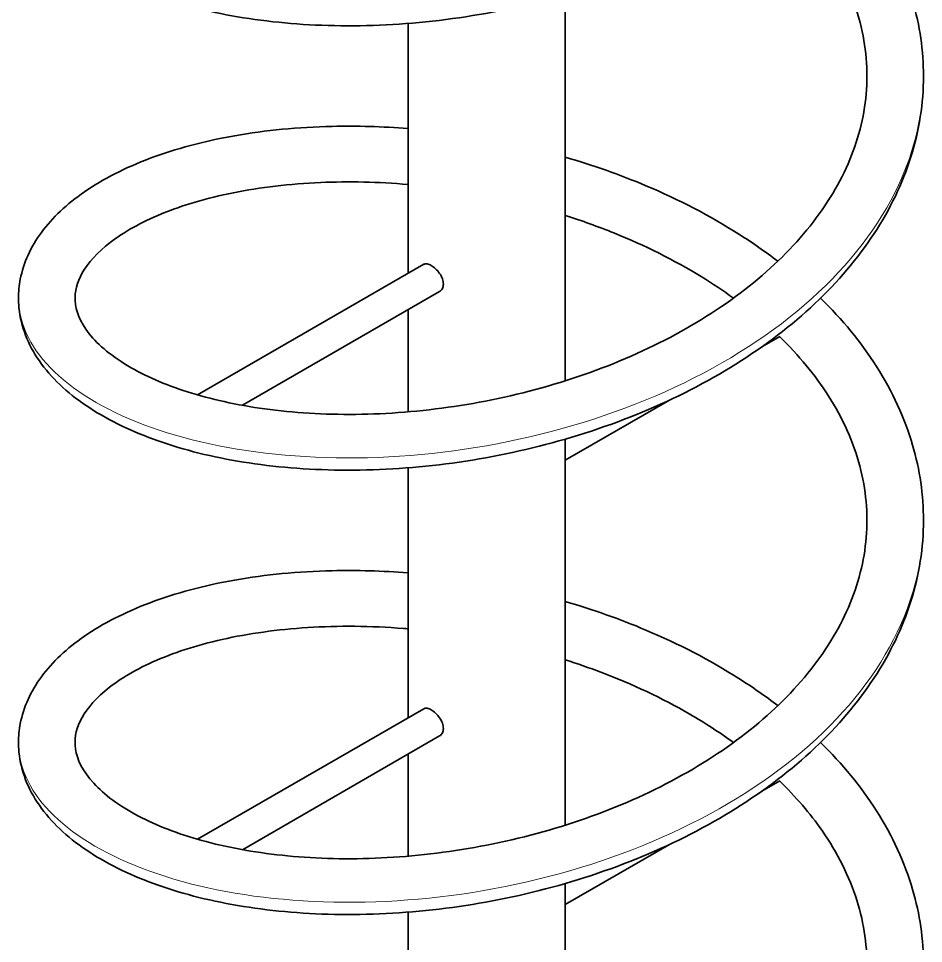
# Model space of a CAD drawing. Header units: millimetres. Extents: x 80 to 3325, y 76 to 2344.
# Drawn here: x 2395.4 to 2683.4, y 1005 to 1299.4 of the extents above; entities that cross this region are included whole.
import ezdxf

# ---------------------------------------------------------------- set-up
doc = ezdxf.new("R2010")
doc.units = ezdxf.units.MM
doc.header["$LTSCALE"] = 8
doc.layers.add('AM_0', color=7, linetype='Continuous', lineweight=35)
doc.layers.add('AM_TANG', color=171, linetype='Continuous', lineweight=18, true_color=0x8080ff)

msp = doc.modelspace()

# ---------------------------------------------------------------- linework, layer by layer
at = {"layer": 'AM_0'}
for p, q in [((2569.3936, 1184.0651), (2569.3936, 1306.9175)), ((2519.3936, 1218.2452), (2519.3936, 1297.8026)), ((2524.3936, 1221.1319), (2452.4144, 1179.5747)), ((2529.3936, 1212.4717), (2466.6788, 1176.2632)), ((2519.3936, 1174.1957), (2519.3936, 1206.6982)), ((2631.9775, 1194.9042), (2637.6627, 1198.1866)), ((2569.3936, 1158.7714), (2602.5298, 1177.9026)), ((2569.3936, 1042.648), (2569.3936, 1165.5003)), ((2519.3936, 1076.828), (2519.3936, 1156.3854)), ((2524.3936, 1079.7147), (2452.4143, 1038.1574)), ((2529.3936, 1071.0545), (2466.6794, 1034.8464)), ((2519.3936, 1032.7781), (2519.3936, 1065.281)), ((2631.9775, 1053.487), (2637.6627, 1056.7693)), ((2569.3936, 1017.3542), (2602.5298, 1036.4854)), ((2569.3936, 927.7004), (2569.3936, 1024.0831)), ((2519.3936, 935.4107), (2519.3936, 1014.9682))]:
    msp.add_line(p, q, dxfattribs=at)
for points, knots in [([(2650.6218, 1493.2025), (2657.5484, 1486.4319), (2663.5672, 1479.1213), (2673.5282, 1463.4916), (2677.4311, 1455.0307), (2682.2323, 1438.5722), (2683.4028, 1430.5099), (2683.4028, 1413.8478), (2682.0382, 1405.1442), (2676.734, 1388.3223), (2672.7644, 1380.0905), (2662.5113, 1364.4534), (2656.1351, 1356.9529), (2641.4021, 1343.0607), (2632.9272, 1336.5892), (2614.4932, 1325.0328), (2604.4072, 1319.8765), (2583.3626, 1311.1323), (2572.2662, 1307.4844), (2549.8486, 1301.8275), (2538.3798, 1299.7765), (2515.8542, 1297.29), (2504.648, 1296.8346), (2483.2404, 1297.4386), (2472.8985, 1298.5011), (2453.7336, 1301.9848), (2444.7901, 1304.4302), (2428.8323, 1310.5103), (2421.7235, 1314.1875), (2409.7881, 1322.6212), (2404.8778, 1327.4507), (2397.9471, 1338.0125), (2395.8446, 1343.8536), (2395.4242, 1350.4451), (2395.4028, 1351.1152), (2395.4028, 1353.7974), (2395.5967, 1355.8117), (2396.9896, 1363.0569), (2399.3416, 1368.1272), (2406.2153, 1377.4586), (2410.8486, 1381.7764), (2422.3177, 1389.7095), (2429.3797, 1393.3049), (2445.3919, 1399.3303), (2454.4849, 1401.7714), (2473.9335, 1405.2036), (2484.4102, 1406.2231), (2503.09, 1406.6431), (2511.1998, 1406.4136), (2519.3936, 1405.7676)], [182.7782277, 182.7782277, 182.7782277, 182.7782277, 186.09258799, 186.09258799, 189.55719987, 189.55719987, 192.70146931, 192.70146931, 196.09282079, 196.09282079, 199.48195651, 199.48195651, 202.91005666, 202.91005666, 206.37496239, 206.37496239, 209.85209631, 209.85209631, 213.32456536, 213.32456536, 216.78818712, 216.78818712, 220.24587133, 220.24587133, 223.70394461, 223.70394461, 227.17148193, 227.17148193, 230.65978878, 230.65978878, 234.16792139, 234.16792139, 237.59847304, 237.59847304, 237.98595726, 237.98595726, 239.14967685, 239.14967685, 242.23427316, 242.23427316, 245.43439254, 245.43439254, 248.87439859, 248.87439859, 252.38213074, 252.38213074, 255.87052875, 255.87052875, 258.39762626, 258.39762626, 258.39762626, 258.39762626]), ([(2650.6218, 1351.7853), (2657.5479, 1345.0152), (2663.5663, 1337.7052), (2673.5273, 1322.0763), (2677.4304, 1313.6153), (2682.2322, 1297.1563), (2683.4028, 1289.0933), (2683.4028, 1272.4306), (2682.0382, 1263.727), (2676.734, 1246.9051), (2672.7644, 1238.6733), (2662.5113, 1223.0362), (2656.1351, 1215.5357), (2641.4021, 1201.6435), (2632.9272, 1195.172), (2614.4933, 1183.6156), (2604.4072, 1178.4593), (2583.3627, 1169.7151), (2572.2662, 1166.0672), (2549.8486, 1160.4103), (2538.3798, 1158.3593), (2515.8542, 1155.8728), (2504.648, 1155.4174), (2483.2405, 1156.0214), (2472.8985, 1157.0839), (2453.7336, 1160.5676), (2444.7901, 1163.013), (2428.8323, 1169.0931), (2421.7235, 1172.7703), (2409.7881, 1181.204), (2404.8778, 1186.0335), (2397.9471, 1196.5953), (2395.8446, 1202.4364), (2395.4242, 1209.0279), (2395.4028, 1209.698), (2395.4028, 1212.3802), (2395.5967, 1214.3945), (2396.9896, 1221.6397), (2399.3416, 1226.71), (2406.2153, 1236.0414), (2410.8486, 1240.3592), (2422.3177, 1248.2923), (2429.3797, 1251.8877), (2445.3919, 1257.9131), (2454.4849, 1260.3542), (2473.9336, 1263.7864), (2484.4102, 1264.8059), (2503.09, 1265.2259), (2511.1998, 1264.9964), (2519.3936, 1264.3503)], [273.35300375, 273.35300375, 273.35300375, 273.35300375, 276.6671094, 276.6671094, 280.13172316, 280.13172316, 283.27624404, 283.27624404, 286.66759447, 286.66759447, 290.05673019, 290.05673019, 293.48483032, 293.48483032, 296.94973604, 296.94973604, 300.42686997, 300.42686997, 303.89933902, 303.89933902, 307.36296078, 307.36296078, 310.82064499, 310.82064499, 314.27871827, 314.27871827, 317.74625559, 317.74625559, 321.23456243, 321.23456243, 324.74269504, 324.74269504, 328.17324675, 328.17324675, 328.560732, 328.560732, 329.72445469, 329.72445469, 332.80905102, 332.80905102, 336.00917066, 336.00917066, 339.44917688, 339.44917688, 342.95690904, 342.95690904, 346.44530701, 346.44530701, 348.97240101, 348.97240101, 348.97240101, 348.97240101]), ([(2519.3936, 1246.5421), (2509.8845, 1247.3521), (2500.4918, 1247.5513), (2481.7283, 1246.7585), (2472.3131, 1245.6334), (2455.2782, 1242.2158), (2447.5225, 1239.8994), (2434.3453, 1234.4854), (2428.8095, 1231.348), (2420.4014, 1224.8901), (2417.4616, 1221.5411), (2413.9235, 1215.3035), (2413.2703, 1212.4452), (2413.6002, 1206.3313), (2414.9084, 1202.8237), (2420.7957, 1195.4257), (2425.3183, 1191.6184), (2436.6281, 1185.1632), (2443.1666, 1182.382), (2458.0273, 1177.846), (2466.464, 1176.0559), (2484.6145, 1173.7459), (2494.4767, 1173.2204), (2514.8281, 1173.615), (2525.4733, 1174.5463), (2546.6847, 1177.9101), (2557.41, 1180.3714), (2578.0786, 1186.7298), (2588.1781, 1190.6747), (2606.9464, 1199.8199), (2615.7604, 1205.0872), (2631.4178, 1216.5938), (2638.3847, 1222.9173), (2649.9788, 1236.1871), (2654.6938, 1243.2295), (2661.624, 1257.6151), (2663.8748, 1265.0615), (2665.8299, 1280.053), (2665.5058, 1287.7105), (2662.2315, 1302.854), (2659.2246, 1310.4528), (2650.7294, 1324.9584), (2645.21, 1331.9788), (2638.2787, 1338.8601), (2637.926, 1339.2058), (2637.5702, 1339.5504)], [177.16639747, 177.16639747, 177.16639747, 177.16639747, 180.1106126, 180.1106126, 183.36227452, 183.36227452, 186.60308353, 186.60308353, 189.81943637, 189.81943637, 193.00328305, 193.00328305, 196.23950712, 196.23950712, 199.98363724, 199.98363724, 203.57633271, 203.57633271, 206.76680972, 206.76680972, 209.96394082, 209.96394082, 213.19221804, 213.19221804, 216.43881455, 216.43881455, 219.69181175, 219.69181175, 222.94253743, 222.94253743, 226.18509066, 226.18509066, 229.41770239, 229.41770239, 232.64824118, 232.64824118, 235.90305915, 235.90305915, 239.2163161, 239.2163161, 242.56207024, 242.56207024, 245.86049216, 245.86049216, 246.03555325, 246.03555325, 246.03555325, 246.03555325]), ([(2569.3936, 1255.236), (2578.1642, 1252.6892), (2586.7892, 1249.6488), (2605.4976, 1241.7492), (2615.4973, 1236.5634), (2628.9507, 1228.0172), (2633.0957, 1225.1253), (2637.0422, 1222.0982)], [354.09176661, 354.09176661, 354.09176661, 354.09176661, 356.82852521, 356.82852521, 360.29221436, 360.29221436, 361.92371403, 361.92371403, 361.92371403, 361.92371403]), ([(2622.9398, 1210.3662), (2619.6601, 1212.7496), (2616.2291, 1215.0402), (2604.1212, 1222.4645), (2594.7174, 1227.1518), (2579.8573, 1233.1441), (2574.6672, 1235.0011), (2569.3936, 1236.6686)], [165.803006, 165.803006, 165.803006, 165.803006, 167.1459084, 167.1459084, 170.37537948, 170.37537948, 172.03390321, 172.03390321, 172.03390321, 172.03390321]), ([(2524.3936, 1221.1319), (2524.6621, 1221.2869), (2525.0114, 1221.3444), (2525.8152, 1221.2201), (2526.2708, 1221.0387), (2527.1612, 1220.5247), (2527.6538, 1220.1586), (2528.5914, 1219.2775), (2529.0357, 1218.7618), (2529.7516, 1217.7285), (2530.0714, 1217.141), (2530.5005, 1215.9663), (2530.6087, 1215.3783), (2530.6087, 1214.8642)], [1.88893394, 1.88893394, 1.88893394, 1.88893394, 2.07782098, 2.07782098, 2.26670803, 2.26670803, 2.45559507, 2.45559507, 2.64448211, 2.64448211, 2.83337974, 2.83337974, 3.02227737, 3.02227737, 3.02227737, 3.02227737]), ([(2530.6087, 1214.8642), (2530.6087, 1214.3501), (2530.5005, 1213.8432), (2530.0714, 1213.0072), (2529.7516, 1212.6783), (2529.3936, 1212.4717)], [0, 0, 0, 0, 0.188897628, 0.188897628, 0.377795256, 0.377795256, 0.377795256, 0.377795256]), ([(2650.6218, 1210.3681), (2657.5479, 1203.5979), (2663.5663, 1196.288), (2673.5273, 1180.659), (2677.4304, 1172.1981), (2682.2322, 1155.7391), (2683.4028, 1147.6761), (2683.4028, 1131.0134), (2682.0382, 1122.3098), (2676.734, 1105.4879), (2672.7644, 1097.2561), (2662.5113, 1081.619), (2656.1351, 1074.1185), (2641.4021, 1060.2263), (2632.9272, 1053.7548), (2614.4933, 1042.1984), (2604.4072, 1037.0421), (2583.3627, 1028.2979), (2572.2662, 1024.65), (2549.8486, 1018.9931), (2538.3798, 1016.9421), (2515.8542, 1014.4556), (2504.648, 1014.0002), (2483.2405, 1014.6042), (2472.8985, 1015.6667), (2453.7336, 1019.1504), (2444.7901, 1021.5958), (2428.8323, 1027.6759), (2421.7235, 1031.3531), (2409.7881, 1039.7868), (2404.8778, 1044.6163), (2397.9471, 1055.1781), (2395.8446, 1061.0192), (2395.4242, 1067.6107), (2395.4028, 1068.2808), (2395.4028, 1070.963), (2395.5967, 1072.9773), (2396.9896, 1080.2225), (2399.3416, 1085.2928), (2406.2153, 1094.6242), (2410.8486, 1098.942), (2422.3177, 1106.8751), (2429.3797, 1110.4705), (2445.3919, 1116.4959), (2454.4849, 1118.937), (2473.9336, 1122.3692), (2484.4102, 1123.3887), (2503.09, 1123.8087), (2511.1998, 1123.5792), (2519.3936, 1122.9331)], [363.92777848, 363.92777848, 363.92777848, 363.92777848, 367.24188767, 367.24188767, 370.7065014, 370.7065014, 373.8510188, 373.8510188, 377.24236924, 377.24236924, 380.63150496, 380.63150496, 384.05960509, 384.05960509, 387.52451081, 387.52451081, 391.00164474, 391.00164474, 394.47411379, 394.47411379, 397.93773555, 397.93773555, 401.39541976, 401.39541976, 404.85349304, 404.85349304, 408.32103036, 408.32103036, 411.8093372, 411.8093372, 415.31746981, 415.31746981, 418.74802152, 418.74802152, 419.13550676, 419.13550676, 420.2992294, 420.2992294, 423.38382574, 423.38382574, 426.58394537, 426.58394537, 430.02395159, 430.02395159, 433.53168374, 433.53168374, 437.02008172, 437.02008172, 439.54717576, 439.54717576, 439.54717576, 439.54717576]), ([(2519.3936, 1105.1251), (2518.9182, 1105.1657), (2518.4433, 1105.2048), (2507.4955, 1106.0704), (2497.1657, 1106.151), (2477.7633, 1104.9323), (2468.5429, 1103.6244), (2451.9798, 1099.8852), (2444.5033, 1097.4275), (2431.9483, 1091.8004), (2426.7601, 1088.5895), (2419.0575, 1082.0863), (2416.483, 1078.774), (2413.5473, 1072.6321), (2413.1327, 1069.8208), (2414.0325, 1063.5603), (2415.779, 1059.843), (2422.6084, 1052.4053), (2427.4419, 1048.756), (2439.2446, 1042.5707), (2446.0589, 1039.9131), (2461.4153, 1035.6529), (2470.0826, 1034.0218), (2488.6107, 1032.0605), (2498.6212, 1031.7273), (2519.1738, 1032.5212), (2529.8724, 1033.6621), (2551.0924, 1037.4431), (2561.7728, 1040.1144), (2582.2576, 1046.8749), (2592.2174, 1051.0144), (2610.6237, 1060.5155), (2619.2133, 1065.9465), (2634.3594, 1077.7349), (2641.0353, 1084.1785), (2652.0132, 1097.6395), (2656.3966, 1104.7542), (2662.6551, 1119.2492), (2664.5572, 1126.7337), (2665.8058, 1141.7773), (2665.1158, 1149.4496), (2661.1067, 1164.5613), (2657.7334, 1172.1126), (2648.9392, 1185.8567), (2643.6937, 1192.1977), (2637.57, 1198.1331)], [94.76002725, 94.76002725, 94.76002725, 94.76002725, 94.90731758, 94.90731758, 98.16016787, 98.16016787, 101.41099674, 101.41099674, 104.64927214, 104.64927214, 107.86108282, 107.86108282, 111.04231059, 111.04231059, 114.31228778, 114.31228778, 118.12520152, 118.12520152, 121.6174362, 121.6174362, 124.80044773, 124.80044773, 128.00232499, 128.00232499, 131.23395481, 131.23395481, 134.48206464, 134.48206464, 137.73519974, 137.73519974, 140.98508336, 140.98508336, 144.22623403, 144.22623403, 147.45776672, 147.45776672, 150.68959705, 150.68959705, 153.95084377, 153.95084377, 157.27242885, 157.27242885, 160.61577187, 160.61577187, 163.62908014, 163.62908014, 163.62908014, 163.62908014]), ([(2569.3936, 1113.8188), (2578.1642, 1111.272), (2586.7892, 1108.2316), (2605.4976, 1100.332), (2615.4973, 1095.1462), (2628.9506, 1086.6), (2633.0955, 1083.7082), (2637.0419, 1080.6812)], [444.66654137, 444.66654137, 444.66654137, 444.66654137, 447.40329992, 447.40329992, 450.86698906, 450.86698906, 452.49845081, 452.49845081, 452.49845081, 452.49845081]), ([(2622.939, 1068.9495), (2618.5564, 1072.1328), (2613.8986, 1075.1544), (2600.2654, 1083.0521), (2590.6865, 1087.5543), (2577.0208, 1092.7268), (2573.2309, 1094.039), (2569.3936, 1095.2517)], [83.3982242, 83.3982242, 83.3982242, 83.3982242, 85.19214783, 85.19214783, 88.42196406, 88.42196406, 89.62899176, 89.62899176, 89.62899176, 89.62899176]), ([(2524.3936, 1079.7147), (2524.6621, 1079.8697), (2525.0114, 1079.9272), (2525.8152, 1079.8029), (2526.2708, 1079.6215), (2527.1612, 1079.1074), (2527.6538, 1078.7414), (2528.5914, 1077.8603), (2529.0357, 1077.3446), (2529.7516, 1076.3113), (2530.0714, 1075.7238), (2530.5005, 1074.5491), (2530.6087, 1073.9611), (2530.6087, 1073.447)], [1.88893394, 1.88893394, 1.88893394, 1.88893394, 2.07782098, 2.07782098, 2.26670803, 2.26670803, 2.45559507, 2.45559507, 2.64448211, 2.64448211, 2.83337974, 2.83337974, 3.02227737, 3.02227737, 3.02227737, 3.02227737]), ([(2530.6087, 1073.447), (2530.6087, 1072.9329), (2530.5005, 1072.426), (2530.0714, 1071.5899), (2529.7516, 1071.2611), (2529.3936, 1071.0545)], [0, 0, 0, 0, 0.188897628, 0.188897628, 0.377795256, 0.377795256, 0.377795256, 0.377795256]), ([(2650.6218, 1068.9509), (2657.5479, 1062.1807), (2663.5663, 1054.8708), (2673.5273, 1039.2418), (2677.4304, 1030.7809), (2682.2322, 1014.3219), (2683.4028, 1006.2589), (2683.4028, 989.5962), (2682.0382, 980.8925), (2676.734, 964.0707), (2672.7644, 955.8388), (2662.5113, 940.2018), (2656.1351, 932.7013), (2641.4021, 918.8091), (2632.9272, 912.3376), (2614.4933, 900.7812), (2604.4072, 895.6249), (2583.3627, 886.8807), (2572.2662, 883.2328), (2549.8486, 877.5759), (2538.3798, 875.5249), (2515.8542, 873.0384), (2504.648, 872.583), (2483.2405, 873.187), (2472.8985, 874.2495), (2453.7336, 877.7332), (2444.7901, 880.1785), (2428.8323, 886.2586), (2421.7235, 889.9359), (2409.7881, 898.3696), (2404.8778, 903.199), (2397.9471, 913.7609), (2395.8446, 919.6019), (2395.4242, 926.1935), (2395.4028, 926.8636), (2395.4028, 929.5458), (2395.5967, 931.5601), (2396.9896, 938.8052), (2399.3416, 943.8756), (2406.2153, 953.207), (2410.8486, 957.5248), (2422.3177, 965.4579), (2429.3797, 969.0533), (2445.3919, 975.0787), (2454.4849, 977.5198), (2473.9336, 980.952), (2484.4102, 981.9715), (2503.09, 982.3915), (2511.1998, 982.162), (2519.3936, 981.5159)], [454.50255324, 454.50255324, 454.50255324, 454.50255324, 457.81666237, 457.81666237, 461.28127611, 461.28127611, 464.42579355, 464.42579355, 467.81714399, 467.81714399, 471.20627972, 471.20627972, 474.63437985, 474.63437985, 478.09928557, 478.09928557, 481.57641949, 481.57641949, 485.04888854, 485.04888854, 488.5125103, 488.5125103, 491.97019452, 491.97019452, 495.42826779, 495.42826779, 498.89580512, 498.89580512, 502.38411195, 502.38411195, 505.89224456, 505.89224456, 509.32279627, 509.32279627, 509.71028151, 509.71028151, 510.87400416, 510.87400416, 513.95860049, 513.95860049, 517.15872013, 517.15872013, 520.59872635, 520.59872635, 524.1064585, 524.1064585, 527.59485647, 527.59485647, 530.12195052, 530.12195052, 530.12195052, 530.12195052]), ([(2519.3936, 963.7071), (2517.4207, 963.8759), (2515.4567, 964.0182), (2503.0999, 964.7514), (2492.887, 964.6247), (2473.8107, 963.0202), (2464.8012, 961.5311), (2448.7416, 957.4774), (2441.5601, 954.8839), (2429.6557, 949.0601), (2424.8283, 945.7874), (2417.8432, 939.2661), (2415.6318, 936.0084), (2413.2781, 929.9568), (2413.0934, 927.1571), (2414.6285, 920.7134), (2416.8576, 916.8224), (2424.5958, 909.4152), (2429.7171, 905.9279), (2442.0048, 900.0154), (2449.0973, 897.4854), (2464.9481, 893.5141), (2473.8388, 892.0496), (2492.7265, 890.4508), (2502.8746, 890.3159), (2523.6043, 891.5192), (2534.3434, 892.8734), (2555.5446, 897.0769), (2566.1658, 899.9601), (2586.4381, 907.1234), (2596.2435, 911.4567), (2614.2599, 921.3094), (2622.6115, 926.9009), (2637.2215, 938.9627), (2643.5951, 945.5213), (2653.9379, 959.1633), (2657.9818, 966.3452), (2663.5544, 980.9418), (2665.1014, 988.4619), (2665.6285, 1003.5498), (2664.565, 1011.2316), (2659.8122, 1026.2938), (2656.0723, 1033.7857), (2647.3102, 1046.3777), (2642.7555, 1051.6866), (2637.5688, 1056.7152)], [12.35419562, 12.35419562, 12.35419562, 12.35419562, 12.96439627, 12.96439627, 16.21747236, 16.21747236, 19.46724469, 19.46724469, 22.70265448, 22.70265448, 25.90964586, 25.90964586, 29.08985586, 29.08985586, 32.40676639, 32.40676639, 36.25827536, 36.25827536, 39.66027429, 39.66027429, 42.84068256, 42.84068256, 46.04732922, 46.04732922, 49.28207884, 49.28207884, 52.5315001, 52.5315001, 55.7846153, 55.7846153, 59.0335367, 59.0335367, 62.2732392, 62.2732392, 65.50385331, 65.50385331, 68.73756962, 68.73756962, 72.00608552, 72.00608552, 75.33533772, 75.33533772, 78.67445173, 78.67445173, 81.22330667, 81.22330667, 81.22330667, 81.22330667])]:
    msp.add_open_spline(points, degree=3, knots=knots, dxfattribs=at)
at = {"layer": 'AM_TANG'}
for points, knots in [([(2395.4084, 1210.3678), (2395.4062, 1208.0875), (2395.7087, 1205.8073), (2396.3184, 1203.5469), (2398.3997, 1195.8316), (2404.06, 1188.3544), (2412.8887, 1181.8672), (2421.7164, 1175.3807), (2433.7055, 1169.8908), (2447.9864, 1166.0052), (2462.2659, 1162.1201), (2478.8262, 1159.8438), (2496.4668, 1159.5509), (2514.1055, 1159.2581), (2532.8114, 1160.9506), (2551.2282, 1164.7151), (2569.6433, 1168.4792), (2587.756, 1174.3142), (2604.2536, 1182.0066), (2620.7495, 1189.6982), (2635.6187, 1199.2432), (2647.7836, 1210.1594), (2659.9472, 1221.0744), (2669.3983, 1233.3544), (2675.4519, 1246.3189), (2680.7032, 1257.5648), (2683.3947, 1269.3203), (2683.4011, 1281.0767)], [14.9225651, 14.9225651, 14.9225651, 14.9225651, 15.03539506, 15.03539506, 15.03539506, 15.4205006, 15.4205006, 15.4205006, 15.80556532, 15.80556532, 15.80556532, 16.19058992, 16.19058992, 16.19058992, 16.57557513, 16.57557513, 16.57557513, 16.96052165, 16.96052165, 16.96052165, 17.34543019, 17.34543019, 17.34543019, 17.73030147, 17.73030147, 17.73030147, 18.06415776, 18.06415776, 18.06415776, 18.06415776]), ([(2395.4109, 1068.9508), (2395.4117, 1064.798), (2396.4197, 1060.6452), (2398.4321, 1056.6122), (2402.1967, 1049.0677), (2409.4736, 1041.9498), (2419.7367, 1035.9813), (2429.9995, 1030.013), (2443.2409, 1025.2004), (2458.5041, 1022.0999), (2473.7668, 1018.9994), (2491.04, 1017.6151), (2509.0755, 1018.2554), (2527.1104, 1018.8957), (2545.8945, 1021.5621), (2564.0705, 1026.2702), (2582.2459, 1030.9783), (2599.8001, 1037.7266), (2615.4647, 1046.236), (2631.1288, 1054.7451), (2644.892, 1065.0111), (2655.7601, 1076.5006), (2666.6278, 1087.9897), (2674.5926, 1100.6961), (2679.079, 1113.9099), (2681.947, 1122.3569), (2683.3923, 1131.0083), (2683.3959, 1139.6595)], [8.6393798, 8.6393798, 8.6393798, 8.6393798, 8.84486054, 8.84486054, 8.84486054, 9.22924686, 9.22924686, 9.22924686, 9.61362023, 9.61362023, 9.61362023, 9.99798083, 9.99798083, 9.99798083, 10.38232884, 10.38232884, 10.38232884, 10.76666444, 10.76666444, 10.76666444, 11.15098779, 11.15098779, 11.15098779, 11.53529907, 11.53529907, 11.53529907, 11.78097245, 11.78097245, 11.78097245, 11.78097245])]:
    msp.add_open_spline(points, degree=3, knots=knots, dxfattribs=at)

doc.saveas('drawing.dxf')
